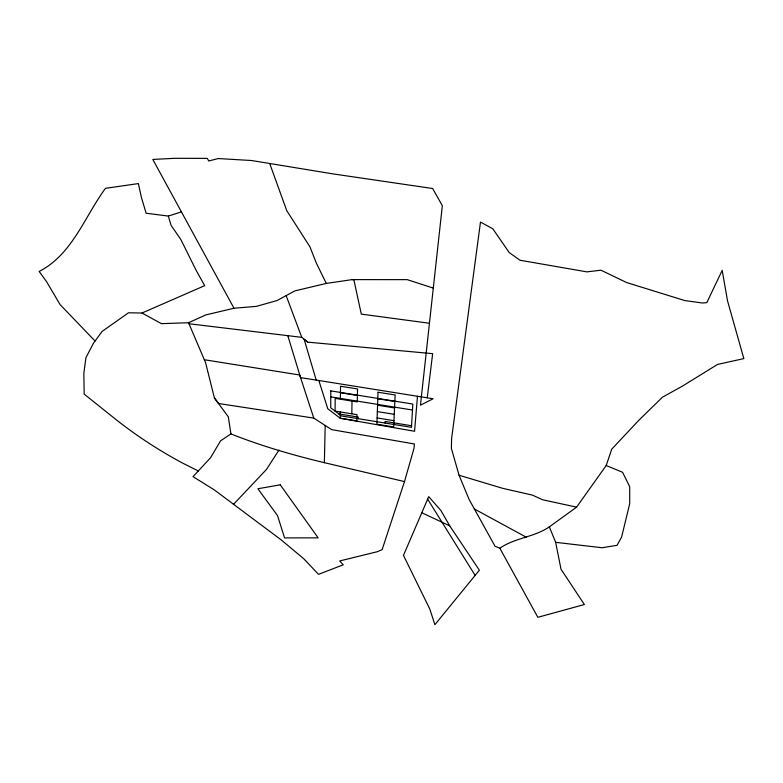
<?xml version="1.0" encoding="UTF-8"?>
<svg xmlns="http://www.w3.org/2000/svg" width="783" height="783" viewBox="0 0 783 783"><rect width="100%" height="100%" fill="white"/><g stroke="black" fill="none" stroke-linecap="round" stroke-linejoin="round"><path stroke-width="1.17" d="M340.253 411.946L340.194 418.239L414.569 431.286L417.476 396.257M340.38 399.203L340.517 386.234L357.537 388.965L357.254 401.924L335.173 398.361L335.085 411.114L356.979 414.667L356.852 420.951L340.194 418.239L327.774 408.755L318.838 380.499M351.802 413.825L352.027 401.082M324.368 462.675C292.666 455.089 261.228 445.948 230.926 433.919L220.561 440.849L210.607 457.673L198.285 470.984L183.291 463.448A366.522 290.679 24 0 1 116.334 419.825L84.172 394.123L83.85 373.139L85.954 357.596L93.48 343.228L102.113 331.415L128.51 312.779L141.997 313.034L161.415 323.653L188.537 322.733L205.586 362.676L214.385 397.891L218.506 403.499L313.777 418.093L331.669 429.642L414.413 443.971L413.992 448.405L404.498 481.584L324.368 462.675L325.19 425.453M358.252 418.68L358.291 417.085L338.745 413.904M385.06 423.035L385.128 421.44L411.564 425.737M427.244 397.823L432.647 353.671L307.719 342.142L304.117 339.245L316.215 380.078L433.097 398.762L420.461 405.193L442.336 205.704L432.637 188.517L333.206 173.924L251.627 160.525L218.203 158.548L208.718 160.985L207.348 158.372L174.648 158.313L152.812 159.438L233.99 308.238L256.462 306.368L277.045 300.545L294.868 290.894L326.286 283.417L352.096 279.619L407.219 279.639L433.322 288.115M404.498 481.584L382.114 549.666L377.2 551.741L339.675 560.961L343.248 564.807L318.505 574.33L303.735 558.729L281.195 539.898L214.317 489.904L193.01 476.661L198.285 470.984M606.208 465.513L611.729 449.168L638.566 420.54L662.487 397.167L682.786 385.921L717.531 364.428L743.85 358.604L727.515 300.799L722.2 270.341L706.814 302.63L702.557 303.011L684.724 300.555L626.645 282.555L600.943 270.194L586.888 271.877L520.01 260.24L509.244 252.576L492.742 228.724L480.488 222.078L451.615 438.421L451.36 448.336L459.053 475.242L469.125 499.495L495.022 546.221L499.838 548.227L537.852 617.317L584.353 604.525L561.01 569.212L555.656 542.335L549.333 526.881L576.582 507.139L606.208 465.513L622.593 472.296L629.698 486.703L629.708 503.645L621.624 537.04L617.043 545.32L602.078 547.738L555.656 542.335M421.812 512.738L428.732 496.637L440.946 510.585L449.726 525.833L479.382 570.22L434.888 624.687L429.818 609.086L403.47 555.372L421.812 512.738L449.726 525.833M278.954 450.098L266.474 469.438L233.314 504.565M499.838 548.227C514.822 537.764 534.172 537.275 549.333 526.881M141.997 313.034L204.686 285.658L196.073 270.184L180.814 239.49L171.076 225.338L168.335 216.069L146.127 213.23L141.341 197.15L138.366 183.584L105.46 188.331C84.593 216.764 72.144 254.661 39.15 271.447L46.598 281.714L60.056 304.548L95.066 341.055M181.539 211.841L168.335 216.069M233.99 308.238L205.831 314.913L188.537 322.733L188.967 323.751L301.758 337.346L307.719 342.142M352.096 279.619L353.828 279.629L361.306 314.12L429.466 323.252M316.215 380.078L300.574 377.641L287.811 335.662M204.334 359.73L299.713 375.008L313.777 418.093M340.448 392.753L357.391 395.464M377.798 398.743L394.847 401.483M330.769 396.854L412.475 410.018M377.572 405.193L394.554 407.933M377.347 411.594L394.26 414.324M377.122 417.936L393.966 420.667M576.582 507.139L542.482 499.73L532.391 495.101L502.735 488.347L459.053 475.242M474.39 508.999L526.254 537.177M214.385 397.891L228.303 416.83L230.926 433.919M427.645 499.172L475.144 575.407M326.286 283.417L316.332 263.088L309.921 246.782L286.744 210.637L269.802 163.784M286.157 295.622L301.758 337.346M330.798 390.883L330.729 407.786L341.398 415.939L411.476 427.332L412.827 404.048L330.798 390.883M378.023 392.234L376.907 424.22L393.673 426.95L395.151 394.975L378.023 392.234M280.255 484.824L257.891 488.758L277.544 515.664L284.572 537.901L318.143 537.852L280.255 484.824"/></g></svg>
